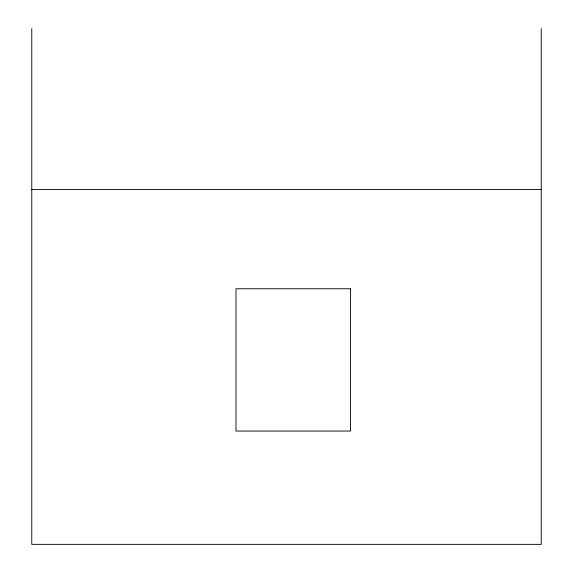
<?xml version="1.0" encoding="UTF-8"?>
<svg xmlns="http://www.w3.org/2000/svg" width="573" height="573" viewBox="0 0 573 573"><rect width="100%" height="100%" fill="white"/><g stroke="black" fill="none" stroke-linecap="round" stroke-linejoin="round"><path stroke-width="0.86" d="M31.766 189.441L541.234 189.441M541.234 28.65L541.234 544.35L31.766 544.35L31.766 28.65M350.497 288.763L235.99 288.763L235.99 431.054L350.497 431.054L350.497 288.763"/></g></svg>
